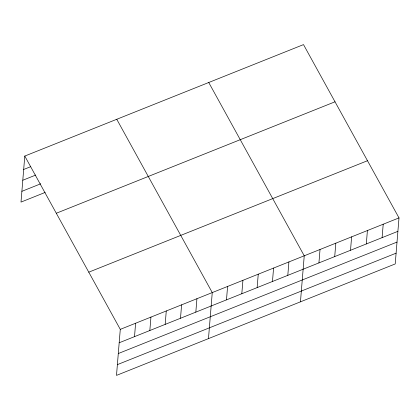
<?xml version="1.0" encoding="UTF-8"?>
<svg xmlns="http://www.w3.org/2000/svg" width="420" height="420" viewBox="0 0 420 420"><rect width="100%" height="100%" fill="white"/><g stroke="black" fill="none" stroke-linecap="round" stroke-linejoin="round"><path stroke-width="0.63" d="M24.785 156.061L120.283 329.364L116.498 375.396L395.215 263.939L399 217.907L303.502 44.604L24.785 156.061L21 202.094L45.171 192.423M134.51 336.646L135.613 323.232M149.84 330.519L150.943 317.105M165.17 324.387L166.273 310.973M180.495 318.26L181.603 304.841M195.825 312.128L196.928 298.715M208.478 338.615L212.258 292.582L116.76 119.28M226.485 299.869L227.588 286.456M241.815 293.738L242.918 280.324M257.145 287.606L258.248 274.192M272.475 281.479L273.578 268.065M287.805 275.347L288.907 261.933M300.452 301.833L304.238 255.801L208.74 82.498M318.927 262.904L320.03 249.485M334.719 256.589L335.822 243.17M350.516 250.273L351.619 236.854M366.308 243.957L367.411 230.538M382.106 237.641L383.208 224.222M23.683 169.475L30.755 166.646M22.796 180.238L35.768 175.051M21.887 191.326L40.751 183.782M56.301 213.25L335.018 101.798M88.767 272.176L367.484 160.718M120.283 329.364L399 217.907M119.18 342.778L397.897 231.326M118.293 353.54L397.01 242.088M117.385 364.628L396.102 253.176"/></g></svg>
